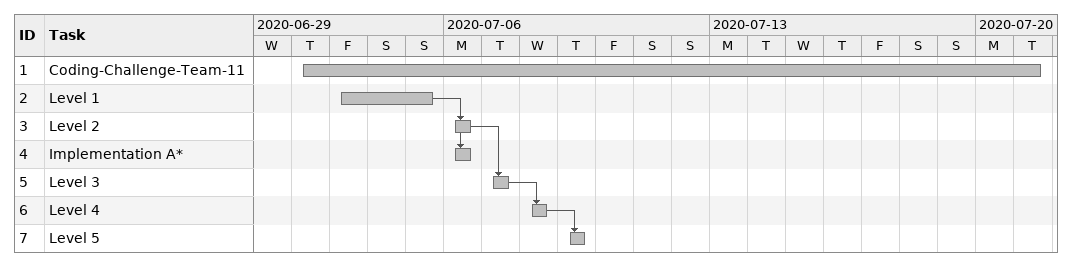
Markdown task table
| ID | Task | Start | Finish | Predecessors |
|---|---|---|---|---|
| 1 | Coding-Challenge-Team-11 | 2020-07-02 | 2020-07-21 |  |
| 2 | Level 1 | 2020-07-03 | 2020-07-05 |  |
| 3 | Level 2 | 2020-07-06 | 2020-07-06 | 2 |
| 4 | Implementation A* | 2020-07-06 | 2020-07-06 | 2 |
| 5 | Level 3 | 2020-07-07 | 2020-07-07 | 3 |
| 6 | Level 4 | 2020-07-08 | 2020-07-08 | 5 |
| 7 | Level 5 | 2020-07-09 | 2020-07-09 | 6 |
